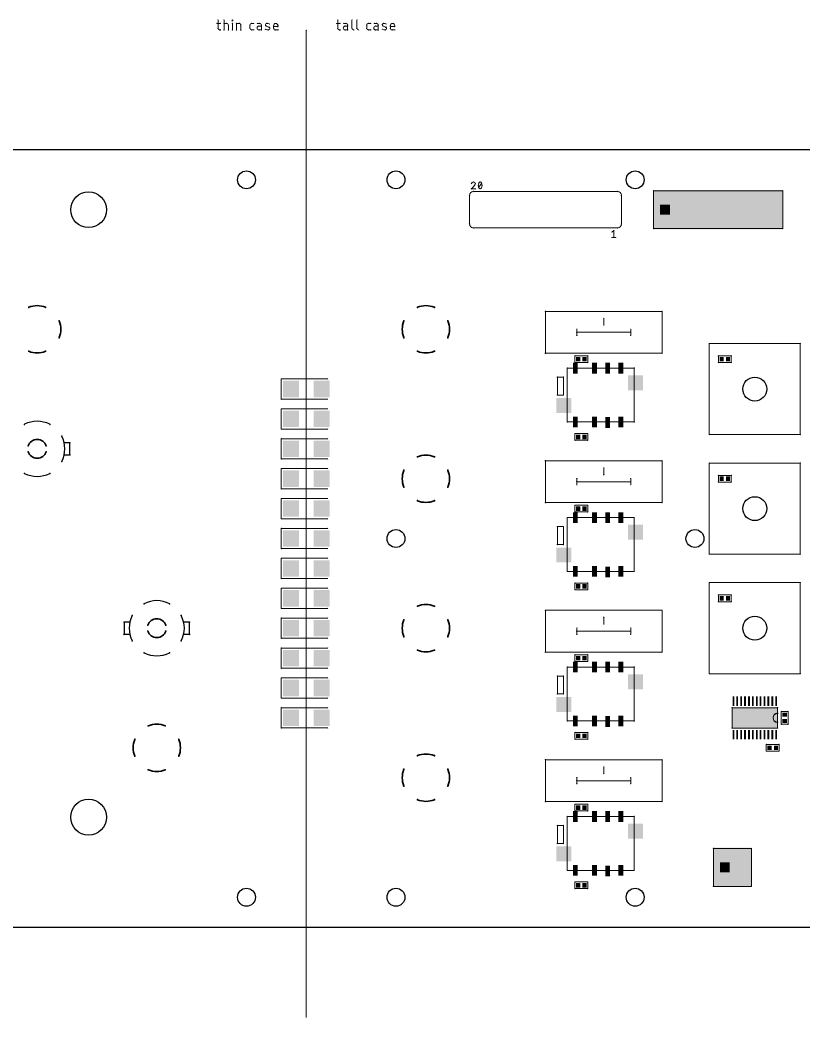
# Model space of a CAD drawing. Header units: millimetres. Extents: x 328 to 783, y 348 to 515.
# Drawn here: x 554.9 to 685.9, y 348 to 514.8 of the extents above; entities that cross this region are included whole.
import ezdxf

# ---------------------------------------------------------------- set-up
doc = ezdxf.new("R2010")
doc.units = ezdxf.units.MM
doc.layers.add('20', color=31, linetype='Continuous')
doc.layers.add('21', color=9, linetype='Continuous')

msp = doc.modelspace()

# ---------------------------------------------------------------- hatches: boundary and pattern name
at = {"linetype": 'Continuous'}
for points in [[(660.89, 486.35), (660.89, 479.75), (682.49, 479.75), (682.49, 486.35)], [(661.98, 483.88), (661.98, 482.23), (663.62, 482.23), (663.62, 483.88)], [(661.98, 483.88), (661.98, 482.23), (663.62, 482.23), (663.62, 483.88)], [(647.4, 455.65), (648.2, 455.65), (648.2, 457.45), (647.4, 457.45)], [(648.61, 457.67), (648.61, 458.43), (647.92, 458.43), (647.92, 457.67)], [(648.55, 457.8), (648.55, 458.3), (648.29, 458.3), (648.29, 457.8)], [(649.68, 457.67), (649.68, 458.43), (648.99, 458.43), (648.99, 457.67)], [(649.31, 457.8), (649.31, 458.3), (649.05, 458.3), (649.05, 457.8)], [(650.6, 455.65), (651.4, 455.65), (651.4, 457.45), (650.6, 457.45)], [(652.8, 455.65), (653.6, 455.65), (653.6, 457.45), (652.8, 457.45)], [(655, 455.65), (655.8, 455.65), (655.8, 457.45), (655, 457.45)], [(671.92, 458.43), (671.92, 457.67), (672.61, 457.67), (672.61, 458.43)], [(672.29, 458.3), (672.29, 457.8), (672.55, 457.8), (672.55, 458.3)], [(672.99, 458.43), (672.99, 457.67), (673.68, 457.67), (673.68, 458.43)], [(673.05, 458.3), (673.05, 457.8), (673.31, 457.8), (673.31, 458.3)], [(656.6, 455.35), (656.6, 452.85), (659.1, 452.85), (659.1, 455.35)], [(598.88, 454.43), (598.88, 451.68), (601.58, 451.68), (601.58, 454.43)], [(604.02, 454.43), (604.02, 451.68), (606.73, 451.68), (606.73, 454.43)], [(644.6, 451.55), (644.6, 449.05), (647.1, 449.05), (647.1, 451.55)], [(598.88, 449.43), (598.88, 446.68), (601.58, 446.68), (601.58, 449.43)], [(604.02, 449.43), (604.02, 446.68), (606.73, 446.68), (606.73, 449.43)], [(647.4, 446.65), (648.2, 446.65), (648.2, 448.45), (647.4, 448.45)], [(650.6, 446.65), (651.4, 446.65), (651.4, 448.45), (650.6, 448.45)], [(652.8, 446.55), (653.6, 446.55), (653.6, 448.35), (652.8, 448.35)], [(655, 446.65), (655.8, 446.65), (655.8, 448.45), (655, 448.45)], [(647.92, 445.43), (647.92, 444.67), (648.61, 444.67), (648.61, 445.43)], [(648.29, 445.3), (648.29, 444.8), (648.55, 444.8), (648.55, 445.3)], [(648.99, 445.43), (648.99, 444.67), (649.68, 444.67), (649.68, 445.43)], [(649.05, 445.3), (649.05, 444.8), (649.31, 444.8), (649.31, 445.3)], [(598.88, 444.43), (598.88, 441.68), (601.58, 441.68), (601.58, 444.43)], [(604.02, 444.43), (604.02, 441.68), (606.73, 441.68), (606.73, 444.43)], [(598.88, 439.43), (598.88, 436.68), (601.58, 436.68), (601.58, 439.43)], [(604.02, 439.43), (604.02, 436.68), (606.73, 436.68), (606.73, 439.43)], [(671.92, 438.43), (671.92, 437.67), (672.61, 437.67), (672.61, 438.43)], [(672.29, 438.3), (672.29, 437.8), (672.55, 437.8), (672.55, 438.3)], [(672.99, 438.43), (672.99, 437.67), (673.68, 437.67), (673.68, 438.43)], [(673.05, 438.3), (673.05, 437.8), (673.31, 437.8), (673.31, 438.3)], [(598.88, 434.43), (598.88, 431.68), (601.58, 431.68), (601.58, 434.43)], [(604.02, 434.43), (604.02, 431.68), (606.73, 431.68), (606.73, 434.43)], [(647.4, 430.65), (648.2, 430.65), (648.2, 432.45), (647.4, 432.45)], [(648.61, 432.67), (648.61, 433.43), (647.92, 433.43), (647.92, 432.67)], [(648.55, 432.8), (648.55, 433.3), (648.29, 433.3), (648.29, 432.8)], [(649.68, 432.67), (649.68, 433.43), (648.99, 433.43), (648.99, 432.67)], [(649.31, 432.8), (649.31, 433.3), (649.05, 433.3), (649.05, 432.8)], [(650.6, 430.65), (651.4, 430.65), (651.4, 432.45), (650.6, 432.45)], [(652.8, 430.65), (653.6, 430.65), (653.6, 432.45), (652.8, 432.45)], [(655, 430.65), (655.8, 430.65), (655.8, 432.45), (655, 432.45)], [(656.6, 430.35), (656.6, 427.85), (659.1, 427.85), (659.1, 430.35)], [(598.88, 429.43), (598.88, 426.68), (601.58, 426.68), (601.58, 429.43)], [(604.02, 429.43), (604.02, 426.68), (606.73, 426.68), (606.73, 429.43)], [(644.6, 426.55), (644.6, 424.05), (647.1, 424.05), (647.1, 426.55)], [(598.88, 424.43), (598.88, 421.68), (601.58, 421.68), (601.58, 424.43)], [(604.02, 424.43), (604.02, 421.68), (606.73, 421.68), (606.73, 424.43)], [(647.4, 421.65), (648.2, 421.65), (648.2, 423.45), (647.4, 423.45)], [(650.6, 421.65), (651.4, 421.65), (651.4, 423.45), (650.6, 423.45)], [(652.8, 421.55), (653.6, 421.55), (653.6, 423.35), (652.8, 423.35)], [(655, 421.65), (655.8, 421.65), (655.8, 423.45), (655, 423.45)], [(647.92, 420.43), (647.92, 419.67), (648.61, 419.67), (648.61, 420.43)], [(648.29, 420.3), (648.29, 419.8), (648.55, 419.8), (648.55, 420.3)], [(648.99, 420.43), (648.99, 419.67), (649.68, 419.67), (649.68, 420.43)], [(649.05, 420.3), (649.05, 419.8), (649.31, 419.8), (649.31, 420.3)], [(598.88, 419.43), (598.88, 416.68), (601.58, 416.68), (601.58, 419.43)], [(604.02, 419.43), (604.02, 416.68), (606.73, 416.68), (606.73, 419.43)], [(671.92, 418.43), (671.92, 417.67), (672.61, 417.67), (672.61, 418.43)], [(672.29, 418.3), (672.29, 417.8), (672.55, 417.8), (672.55, 418.3)], [(672.99, 418.43), (672.99, 417.67), (673.68, 417.67), (673.68, 418.43)], [(673.05, 418.3), (673.05, 417.8), (673.31, 417.8), (673.31, 418.3)], [(598.88, 414.43), (598.88, 411.68), (601.58, 411.68), (601.58, 414.43)], [(604.02, 414.43), (604.02, 411.68), (606.73, 411.68), (606.73, 414.43)], [(598.88, 409.43), (598.88, 406.68), (601.58, 406.68), (601.58, 409.43)], [(604.02, 409.43), (604.02, 406.68), (606.73, 406.68), (606.73, 409.43)], [(647.4, 405.65), (648.2, 405.65), (648.2, 407.45), (647.4, 407.45)], [(648.61, 407.67), (648.61, 408.43), (647.92, 408.43), (647.92, 407.67)], [(648.55, 407.8), (648.55, 408.3), (648.29, 408.3), (648.29, 407.8)], [(649.68, 407.67), (649.68, 408.43), (648.99, 408.43), (648.99, 407.67)], [(649.31, 407.8), (649.31, 408.3), (649.05, 408.3), (649.05, 407.8)], [(650.6, 405.65), (651.4, 405.65), (651.4, 407.45), (650.6, 407.45)], [(652.8, 405.65), (653.6, 405.65), (653.6, 407.45), (652.8, 407.45)], [(655, 405.65), (655.8, 405.65), (655.8, 407.45), (655, 407.45)], [(656.6, 405.35), (656.6, 402.85), (659.1, 402.85), (659.1, 405.35)], [(598.88, 404.43), (598.88, 401.68), (601.58, 401.68), (601.58, 404.43)], [(604.02, 404.43), (604.02, 401.68), (606.73, 401.68), (606.73, 404.43)], [(644.6, 401.55), (644.6, 399.05), (647.1, 399.05), (647.1, 401.55)], [(674.38, 400.05), (674.38, 401.65), (674.08, 401.65), (674.08, 400.05)], [(675.02, 400.05), (675.02, 401.65), (674.73, 401.65), (674.73, 400.05)], [(675.67, 400.05), (675.67, 401.65), (675.38, 401.65), (675.38, 400.05)], [(676.33, 400.05), (676.33, 401.65), (676.02, 401.65), (676.02, 400.05)], [(676.98, 400.05), (676.98, 401.65), (676.67, 401.65), (676.67, 400.05)], [(677.62, 400.05), (677.62, 401.65), (677.33, 401.65), (677.33, 400.05)], [(678.27, 400.05), (678.27, 401.65), (677.98, 401.65), (677.98, 400.05)], [(678.92, 400.05), (678.92, 401.65), (678.62, 401.65), (678.62, 400.05)], [(679.58, 400.05), (679.58, 401.65), (679.27, 401.65), (679.27, 400.05)], [(680.23, 400.05), (680.23, 401.65), (679.92, 401.65), (679.92, 400.05)], [(680.88, 400.05), (680.88, 401.65), (680.58, 401.65), (680.58, 400.05)], [(681.52, 400.05), (681.52, 401.65), (681.23, 401.65), (681.23, 400.05)], [(598.88, 399.43), (598.88, 396.68), (601.58, 396.68), (601.58, 399.43)], [(604.02, 399.43), (604.02, 396.68), (606.73, 396.68), (606.73, 399.43)], [(681.6, 399.75), (674, 399.75), (674, 396.35), (681.6, 396.35)], [(682.42, 398.24), (683.18, 398.24), (683.18, 398.93), (682.42, 398.93)], [(647.4, 396.65), (648.2, 396.65), (648.2, 398.45), (647.4, 398.45)], [(650.6, 396.65), (651.4, 396.65), (651.4, 398.45), (650.6, 398.45)], [(652.8, 396.55), (653.6, 396.55), (653.6, 398.35), (652.8, 398.35)], [(655, 396.65), (655.8, 396.65), (655.8, 398.45), (655, 398.45)], [(682.42, 397.17), (683.18, 397.17), (683.18, 397.86), (682.42, 397.86)], [(682.55, 398.3), (683.05, 398.3), (683.05, 398.56), (682.55, 398.56)], [(682.55, 397.54), (683.05, 397.54), (683.05, 397.8), (682.55, 397.8)], [(647.92, 395.43), (647.92, 394.67), (648.61, 394.67), (648.61, 395.43)], [(648.29, 395.3), (648.29, 394.8), (648.55, 394.8), (648.55, 395.3)], [(648.99, 395.43), (648.99, 394.67), (649.68, 394.67), (649.68, 395.43)], [(649.05, 395.3), (649.05, 394.8), (649.31, 394.8), (649.31, 395.3)], [(674.08, 396.05), (674.08, 394.45), (674.38, 394.45), (674.38, 396.05)], [(674.73, 396.05), (674.73, 394.45), (675.02, 394.45), (675.02, 396.05)], [(675.38, 396.05), (675.38, 394.45), (675.67, 394.45), (675.67, 396.05)], [(676.02, 396.05), (676.02, 394.45), (676.33, 394.45), (676.33, 396.05)], [(676.67, 396.05), (676.67, 394.45), (676.98, 394.45), (676.98, 396.05)], [(677.33, 396.05), (677.33, 394.45), (677.62, 394.45), (677.62, 396.05)], [(677.98, 396.05), (677.98, 394.45), (678.27, 394.45), (678.27, 396.05)], [(678.62, 396.05), (678.62, 394.45), (678.92, 394.45), (678.92, 396.05)], [(679.27, 396.05), (679.27, 394.45), (679.58, 394.45), (679.58, 396.05)], [(679.92, 396.05), (679.92, 394.45), (680.23, 394.45), (680.23, 396.05)], [(680.58, 396.05), (680.58, 394.45), (680.88, 394.45), (680.88, 396.05)], [(681.23, 396.05), (681.23, 394.45), (681.52, 394.45), (681.52, 396.05)], [(679.92, 393.43), (679.92, 392.67), (680.61, 392.67), (680.61, 393.43)], [(680.29, 393.3), (680.29, 392.8), (680.55, 392.8), (680.55, 393.3)], [(680.99, 393.43), (680.99, 392.67), (681.68, 392.67), (681.68, 393.43)], [(681.05, 393.3), (681.05, 392.8), (681.31, 392.8), (681.31, 393.3)], [(647.4, 380.65), (648.2, 380.65), (648.2, 382.45), (647.4, 382.45)], [(648.61, 382.67), (648.61, 383.43), (647.92, 383.43), (647.92, 382.67)], [(648.55, 382.8), (648.55, 383.3), (648.29, 383.3), (648.29, 382.8)], [(649.68, 382.67), (649.68, 383.43), (648.99, 383.43), (648.99, 382.67)], [(649.31, 382.8), (649.31, 383.3), (649.05, 383.3), (649.05, 382.8)], [(650.6, 380.65), (651.4, 380.65), (651.4, 382.45), (650.6, 382.45)], [(652.8, 380.65), (653.6, 380.65), (653.6, 382.45), (652.8, 382.45)], [(655, 380.65), (655.8, 380.65), (655.8, 382.45), (655, 382.45)], [(656.6, 380.35), (656.6, 377.85), (659.1, 377.85), (659.1, 380.35)], [(644.6, 376.55), (644.6, 374.05), (647.1, 374.05), (647.1, 376.55)], [(670.89, 376.35), (670.89, 369.75), (677.25, 369.75), (677.25, 376.35)], [(671.98, 373.88), (671.98, 372.23), (673.62, 372.23), (673.62, 373.88)], [(671.98, 373.88), (671.98, 372.23), (673.62, 372.23), (673.62, 373.88)], [(647.4, 371.65), (648.2, 371.65), (648.2, 373.45), (647.4, 373.45)], [(650.6, 371.65), (651.4, 371.65), (651.4, 373.45), (650.6, 373.45)], [(652.8, 371.55), (653.6, 371.55), (653.6, 373.35), (652.8, 373.35)], [(655, 371.65), (655.8, 371.65), (655.8, 373.45), (655, 373.45)], [(647.92, 370.43), (647.92, 369.67), (648.61, 369.67), (648.61, 370.43)], [(648.29, 370.3), (648.29, 369.8), (648.55, 369.8), (648.55, 370.3)], [(648.99, 370.43), (648.99, 369.67), (649.68, 369.67), (649.68, 370.43)], [(649.05, 370.3), (649.05, 369.8), (649.31, 369.8), (649.31, 370.3)]]:
    msp.add_hatch(color=179, dxfattribs=at).paths.add_polyline_path(points, flags=0)

# ---------------------------------------------------------------- linework, layer by layer
at = {"layer": '20'}
for p, q in [((782.8, 493.05), (327.8, 493.05)), ((327.8, 363.05), (782.8, 363.05))]:
    msp.add_line(p, q, dxfattribs=at)
for centre, radius in [((592.8, 488.05), 1.5), ((617.8, 488.05), 1.5), ((657.8, 488.05), 1.5), ((566.4, 483.05), 3), ((677.8, 453.05), 2), ((677.8, 433.05), 2), ((617.8, 428.05), 1.5), ((667.8, 428.05), 1.5), ((677.8, 413.05), 2), ((566.4, 381.45), 3), ((592.8, 368.05), 1.5), ((617.8, 368.05), 1.5), ((657.8, 368.05), 1.5)]:
    msp.add_circle(centre, radius, dxfattribs=at)
at = {"layer": '21', "lineweight": 18}
for p, q in [((587.88, 514.21), (588.42, 514.21)), ((588.06, 514.75), (588.06, 513.4)), ((589.05, 513.13), (589.05, 514.75)), ((589.05, 514.21), (589.5, 514.21)), ((589.77, 513.94), (589.77, 513.13)), ((590.41, 514.66), (590.41, 514.75)), ((590.41, 514.75), (590.5, 514.75)), ((590.5, 514.66), (590.41, 514.66)), ((590.45, 513.13), (590.45, 514.21)), ((590.5, 514.75), (590.5, 514.66)), ((591.13, 513.13), (591.13, 514.21)), ((591.13, 514.21), (591.58, 514.21)), ((591.85, 513.94), (591.85, 513.13)), ((593.37, 513.4), (593.37, 513.94)), ((593.65, 514.21), (594.01, 514.21)), ((595.02, 514.21), (594.65, 514.21)), ((595.29, 513.76), (594.88, 513.76)), ((595.29, 513.13), (595.29, 513.94)), ((596.56, 513.58), (596.11, 513.76)), ((597.33, 513.4), (597.33, 513.85)), ((598.05, 513.85), (598.05, 513.67)), ((607.88, 514.21), (608.42, 514.21)), ((608.06, 514.75), (608.06, 513.4)), ((609.44, 514.21), (609.08, 514.21)), ((609.71, 513.76), (609.3, 513.76)), ((609.71, 513.13), (609.71, 513.94)), ((610.43, 514.75), (610.43, 513.4)), ((611.26, 514.75), (611.26, 513.4)), ((612.91, 513.4), (612.91, 513.94)), ((613.18, 514.21), (613.54, 514.21)), ((614.55, 514.21), (614.19, 514.21)), ((614.82, 513.76), (614.41, 513.76)), ((614.82, 513.13), (614.82, 513.94)), ((616.1, 513.58), (615.64, 513.76)), ((616.86, 513.4), (616.86, 513.85)), ((617.59, 513.85), (617.59, 513.67)), ((588.33, 513.13), (588.42, 513.13)), ((594.01, 513.13), (593.65, 513.13)), ((594.88, 513.13), (595.29, 513.13)), ((598.05, 513.67), (597.33, 513.67)), ((598.05, 513.13), (597.6, 513.13)), ((602.8, 513.05), (602.8, 348.05)), ((608.33, 513.13), (608.42, 513.13)), ((609.3, 513.13), (609.71, 513.13)), ((613.54, 513.13), (613.18, 513.13)), ((614.41, 513.13), (614.82, 513.13)), ((617.59, 513.67), (616.86, 513.67)), ((617.59, 513.13), (617.13, 513.13)), ((630.96, 487.18), (630.42, 486.54)), ((631.62, 486.8), (632.13, 487.43)), ((630.1, 485.46), (630.1, 480.64)), ((630.42, 486.54), (631.05, 486.54)), ((654.86, 486.1), (630.74, 486.1)), ((655.5, 485.46), (655.5, 480.64)), ((660.89, 486.23), (660.89, 479.88)), ((682.49, 486.23), (660.89, 486.23)), ((682.49, 479.88), (682.49, 486.23)), ((654.86, 480), (630.74, 480)), ((653.91, 479.3), (654.23, 479.56)), ((654.23, 479.56), (654.23, 478.41)), ((660.89, 479.88), (682.49, 479.88)), ((653.91, 478.41), (654.55, 478.41)), ((662.3, 466.05), (642.8, 466.05)), ((642.8, 459.05), (642.8, 466.05)), ((662.3, 459.05), (662.3, 466.05)), ((652.55, 464.85), (652.55, 463.75)), ((648, 462.55), (657, 462.55)), ((648.05, 462.05), (648.05, 463.05)), ((657.05, 462.05), (657.05, 463.05)), ((670.18, 460.67), (685.42, 460.67)), ((670.18, 445.43), (670.18, 460.67)), ((685.42, 460.67), (685.42, 445.43)), ((642.8, 459.05), (662.3, 459.05)), ((647.73, 457.49), (647.73, 458.61)), ((647.73, 458.61), (649.87, 458.61)), ((649.87, 457.49), (647.73, 457.49)), ((649.87, 458.61), (649.87, 457.49)), ((671.73, 458.61), (673.87, 458.61)), ((671.73, 457.49), (671.73, 458.61)), ((673.87, 457.49), (671.73, 457.49)), ((673.87, 458.61), (673.87, 457.49)), ((646.45, 456.55), (646.45, 447.55)), ((646.5, 456.55), (657.6, 456.55)), ((657.65, 456.55), (657.65, 447.55)), ((606.35, 454.74), (598.62, 454.74)), ((598.62, 454.74), (598.62, 451.36)), ((644.8, 452.05), (644.8, 455.05)), ((644.8, 455.05), (645.8, 455.05)), ((645.8, 455.05), (645.8, 452.05)), ((645.8, 452.05), (644.8, 452.05)), ((598.62, 451.36), (606.35, 451.36)), ((606.35, 449.74), (598.62, 449.74)), ((598.62, 449.74), (598.62, 446.36)), ((657.6, 447.55), (646.5, 447.55)), ((598.62, 446.36), (606.35, 446.36)), ((647.73, 445.61), (649.87, 445.61)), ((647.73, 444.49), (647.73, 445.61)), ((649.87, 445.61), (649.87, 444.49)), ((685.42, 445.43), (670.18, 445.43)), ((606.35, 444.74), (598.62, 444.74)), ((598.62, 444.74), (598.62, 441.36)), ((649.87, 444.49), (647.73, 444.49)), ((598.62, 441.36), (606.35, 441.36)), ((662.3, 441.05), (642.8, 441.05)), ((642.8, 434.05), (642.8, 441.05)), ((662.3, 434.05), (662.3, 441.05)), ((670.18, 440.67), (685.42, 440.67)), ((670.18, 425.43), (670.18, 440.67)), ((685.42, 440.67), (685.42, 425.43)), ((606.35, 439.74), (598.62, 439.74)), ((598.62, 439.74), (598.62, 436.36)), ((652.55, 439.85), (652.55, 438.75)), ((648, 437.55), (657, 437.55)), ((648.05, 437.05), (648.05, 438.05)), ((657.05, 437.05), (657.05, 438.05)), ((671.73, 438.61), (673.87, 438.61)), ((671.73, 437.49), (671.73, 438.61)), ((673.87, 437.49), (671.73, 437.49)), ((673.87, 438.61), (673.87, 437.49)), ((598.62, 436.36), (606.35, 436.36)), ((606.35, 434.74), (598.62, 434.74)), ((598.62, 434.74), (598.62, 431.36)), ((642.8, 434.05), (662.3, 434.05)), ((647.73, 432.49), (647.73, 433.61)), ((647.73, 433.61), (649.87, 433.61)), ((649.87, 432.49), (647.73, 432.49)), ((649.87, 433.61), (649.87, 432.49)), ((598.62, 431.36), (606.35, 431.36)), ((646.45, 431.55), (646.45, 422.55)), ((646.5, 431.55), (657.6, 431.55)), ((657.65, 431.55), (657.65, 422.55)), ((606.35, 429.74), (598.62, 429.74)), ((598.62, 429.74), (598.62, 426.36)), ((644.8, 427.05), (644.8, 430.05)), ((644.8, 430.05), (645.8, 430.05)), ((645.8, 430.05), (645.8, 427.05)), ((645.8, 427.05), (644.8, 427.05)), ((598.62, 426.36), (606.35, 426.36)), ((685.42, 425.43), (670.18, 425.43)), ((606.35, 424.74), (598.62, 424.74)), ((598.62, 424.74), (598.62, 421.36)), ((657.6, 422.55), (646.5, 422.55)), ((598.62, 421.36), (606.35, 421.36)), ((647.73, 420.61), (649.87, 420.61)), ((647.73, 419.49), (647.73, 420.61)), ((649.87, 420.61), (649.87, 419.49)), ((670.18, 420.67), (685.42, 420.67)), ((670.18, 405.43), (670.18, 420.67)), ((685.42, 420.67), (685.42, 405.43)), ((606.35, 419.74), (598.62, 419.74)), ((598.62, 419.74), (598.62, 416.36)), ((649.87, 419.49), (647.73, 419.49)), ((671.73, 418.61), (673.87, 418.61)), ((671.73, 417.49), (671.73, 418.61)), ((673.87, 417.49), (671.73, 417.49)), ((673.87, 418.61), (673.87, 417.49)), ((598.62, 416.36), (606.35, 416.36)), ((662.3, 416.05), (642.8, 416.05)), ((642.8, 409.05), (642.8, 416.05)), ((662.3, 409.05), (662.3, 416.05)), ((606.35, 414.74), (598.62, 414.74)), ((598.62, 414.74), (598.62, 411.36)), ((652.55, 414.85), (652.55, 413.75)), ((648, 412.55), (657, 412.55)), ((648.05, 412.05), (648.05, 413.05)), ((657.05, 412.05), (657.05, 413.05)), ((598.62, 411.36), (606.35, 411.36)), ((606.35, 409.74), (598.62, 409.74)), ((598.62, 409.74), (598.62, 406.36)), ((642.8, 409.05), (662.3, 409.05)), ((647.73, 407.49), (647.73, 408.61)), ((647.73, 408.61), (649.87, 408.61)), ((649.87, 408.61), (649.87, 407.49)), ((649.87, 407.49), (647.73, 407.49)), ((598.62, 406.36), (606.35, 406.36)), ((646.45, 406.55), (646.45, 397.55)), ((646.5, 406.55), (657.6, 406.55)), ((657.65, 406.55), (657.65, 397.55)), ((685.42, 405.43), (670.18, 405.43)), ((606.35, 404.74), (598.62, 404.74)), ((598.62, 404.74), (598.62, 401.36)), ((644.8, 402.05), (644.8, 405.05)), ((644.8, 405.05), (645.8, 405.05)), ((645.8, 405.05), (645.8, 402.05)), ((645.8, 402.05), (644.8, 402.05)), ((598.62, 401.36), (606.35, 401.36)), ((606.35, 399.74), (598.62, 399.74)), ((598.62, 399.74), (598.62, 396.36)), ((674, 396.35), (674, 399.75)), ((674, 399.75), (681.6, 399.75)), ((681.6, 399.75), (681.6, 398.85)), ((681.6, 398.85), (681.6, 397.35)), ((681.6, 398.8), (681.6, 397.3)), ((682.24, 396.98), (682.24, 399.12)), ((682.24, 399.12), (683.36, 399.12)), ((683.36, 399.12), (683.36, 396.98)), ((657.6, 397.55), (646.5, 397.55)), ((681.6, 397.35), (681.6, 396.35)), ((683.36, 396.98), (682.24, 396.98)), ((598.62, 396.36), (606.35, 396.36)), ((647.73, 395.61), (649.87, 395.61)), ((647.73, 394.49), (647.73, 395.61)), ((649.87, 395.61), (649.87, 394.49)), ((681.6, 396.35), (674, 396.35)), ((649.87, 394.49), (647.73, 394.49)), ((679.73, 393.61), (681.87, 393.61)), ((679.73, 392.49), (679.73, 393.61)), ((681.87, 393.61), (681.87, 392.49)), ((681.87, 392.49), (679.73, 392.49)), ((662.3, 391.05), (642.8, 391.05)), ((642.8, 384.05), (642.8, 391.05)), ((662.3, 384.05), (662.3, 391.05)), ((652.55, 389.85), (652.55, 388.75)), ((648, 387.55), (657, 387.55)), ((648.05, 387.05), (648.05, 388.05)), ((657.05, 387.05), (657.05, 388.05)), ((642.8, 384.05), (662.3, 384.05)), ((647.73, 382.49), (647.73, 383.61)), ((647.73, 383.61), (649.87, 383.61)), ((649.87, 383.61), (649.87, 382.49)), ((649.87, 382.49), (647.73, 382.49)), ((646.45, 381.55), (646.45, 372.55)), ((646.5, 381.55), (657.6, 381.55)), ((657.65, 381.55), (657.65, 372.55)), ((644.8, 377.05), (644.8, 380.05)), ((644.8, 380.05), (645.8, 380.05)), ((645.8, 380.05), (645.8, 377.05)), ((645.8, 377.05), (644.8, 377.05)), ((670.89, 376.22), (670.89, 369.87)), ((677.25, 376.22), (670.89, 376.22)), ((677.25, 369.87), (677.25, 376.22)), ((657.6, 372.55), (646.5, 372.55)), ((647.73, 370.61), (649.87, 370.61)), ((647.73, 369.49), (647.73, 370.61)), ((649.87, 370.61), (649.87, 369.49)), ((649.87, 369.49), (647.73, 369.49)), ((670.89, 369.87), (677.25, 369.87))]:
    msp.add_line(p, q, dxfattribs=at)
at = {"layer": '21', "lineweight": 25}
for p, q in [((563.26, 444.07), (562.37, 444.07)), ((563.26, 442.03), (563.26, 444.07)), ((562.37, 442.03), (563.26, 442.03)), ((573.23, 414.07), (572.34, 414.07)), ((572.34, 414.07), (572.34, 412.03)), ((583.26, 414.07), (582.37, 414.07)), ((583.26, 412.03), (583.26, 414.07)), ((572.34, 412.03), (573.23, 412.03)), ((582.37, 412.03), (583.26, 412.03))]:
    msp.add_line(p, q, dxfattribs=at)
at = {"layer": '21', "lineweight": 18}
for centre, radius, start, end in [((587.88, 514.21), 0.0381, 90, 270), ((588.06, 514.75), 0.0381, 0, 180), ((588.42, 514.21), 0.0381, 270, 90), ((589.05, 514.75), 0.0381, 0, 180), ((589.05, 514.21), 0.0381, 90, 270), ((589.5, 514.21), 0.0381, 90, 270), ((589.5, 514.21), 0.0381, 270, 90), ((589.5, 513.94), 0.271, 0.0013, 89.9987), ((589.77, 513.94), 0.0381, 0, 180), ((589.77, 513.94), 0.0381, 180, 0), ((590.41, 514.75), 0.0381, 0, 180), ((590.41, 514.75), 0.0381, 90, 270), ((590.41, 514.66), 0.0381, 90, 270), ((590.41, 514.66), 0.0381, 180, 0), ((590.45, 514.21), 0.0381, 0, 180), ((590.5, 514.75), 0.0381, 0, 180), ((590.5, 514.66), 0.0381, 180, 0), ((590.5, 514.75), 0.0381, 270, 90), ((590.5, 514.66), 0.0381, 270, 90), ((591.13, 514.21), 0.0381, 0, 180), ((591.13, 514.21), 0.0381, 90, 270), ((591.58, 514.21), 0.0381, 90, 270), ((591.58, 514.21), 0.0381, 270, 90), ((591.58, 513.94), 0.271, 0.0119, 90.0092), ((591.85, 513.94), 0.0381, 0, 180), ((591.85, 513.94), 0.0381, 180, 0), ((593.37, 513.94), 0.0381, 0, 180), ((593.37, 513.94), 0.0381, 180, 0), ((593.65, 513.94), 0.271, 90.0013, 179.9987), ((593.65, 514.21), 0.0381, 90, 270), ((593.65, 514.21), 0.0381, 270, 90), ((594.01, 514.21), 0.0381, 270, 90), ((594.88, 513.44), 0.316, 90, 270), ((594.65, 514.21), 0.0381, 90, 270), ((594.88, 513.76), 0.0381, 90, 270), ((594.88, 513.76), 0.0381, 270, 90), ((595.02, 514.21), 0.0381, 90, 270), ((595.02, 514.21), 0.0381, 270, 90), ((595.02, 513.94), 0.271, 0.0013, 89.9987), ((595.29, 513.94), 0.0381, 0, 180), ((595.29, 513.94), 0.0381, 180, 0), ((595.29, 513.76), 0.0381, 270, 90), ((596.2, 513.98), 0.234, 89.1827, 248.1974), ((596.11, 513.76), 0.0381, 68.1846, 248.1846), ((596.11, 513.76), 0.0381, 248.2125, 68.2125), ((596.2, 514.21), 0.0381, 89.173, 269.173), ((596.2, 514.21), 0.0381, 269.173, 89.173), ((596.19, 513.18), 1.03, 65.7679, 89.1774), ((596.61, 514.12), 0.0381, 245.7551, 65.7551), ((597.33, 513.85), 0.0381, 0, 180), ((597.33, 513.85), 0.0381, 180, 0), ((597.33, 513.67), 0.0381, 90, 270), ((597.69, 513.85), 0.361, 0, 180), ((598.05, 513.85), 0.0381, 0, 180), ((598.05, 513.85), 0.0381, 180, 0), ((598.05, 513.67), 0.0381, 270, 90), ((607.88, 514.21), 0.0381, 90, 270), ((608.06, 514.75), 0.0381, 0, 180), ((608.42, 514.21), 0.0381, 270, 90), ((609.3, 513.44), 0.316, 90, 270), ((609.08, 514.21), 0.0381, 90, 270), ((609.3, 513.76), 0.0381, 90, 270), ((609.3, 513.76), 0.0381, 270, 90), ((609.44, 514.21), 0.0381, 90, 270), ((609.44, 514.21), 0.0381, 270, 90), ((609.44, 513.94), 0.271, 0.0119, 90.0092), ((609.71, 513.94), 0.0381, 0, 180), ((609.71, 513.94), 0.0381, 180, 0), ((609.71, 513.76), 0.0381, 270, 90), ((610.43, 514.75), 0.0381, 0, 180), ((611.26, 514.75), 0.0381, 0, 180), ((612.91, 513.94), 0.0381, 0, 180), ((612.91, 513.94), 0.0381, 180, 0), ((613.18, 513.94), 0.271, 90.0013, 179.9987), ((613.18, 514.21), 0.0381, 90, 270), ((613.18, 514.21), 0.0381, 270, 90), ((613.54, 514.21), 0.0381, 270, 90), ((614.41, 513.44), 0.316, 90, 270), ((614.19, 514.21), 0.0381, 90, 270), ((614.41, 513.76), 0.0381, 90, 270), ((614.41, 513.76), 0.0381, 270, 90), ((614.55, 514.21), 0.0381, 90, 270), ((614.55, 514.21), 0.0381, 270, 90), ((614.55, 513.94), 0.271, 0.0119, 90.0092), ((614.82, 513.94), 0.0381, 0, 180), ((614.82, 513.94), 0.0381, 180, 0), ((614.82, 513.76), 0.0381, 270, 90), ((615.73, 513.98), 0.234, 89.1827, 248.1974), ((615.64, 513.76), 0.0381, 68.1846, 248.1846), ((615.64, 513.76), 0.0381, 248.2125, 68.2125), ((615.73, 514.21), 0.0381, 89.173, 269.173), ((615.73, 514.21), 0.0381, 269.173, 89.173), ((615.72, 513.18), 1.03, 65.7679, 89.1774), ((616.14, 514.12), 0.0381, 245.7551, 65.7551), ((616.86, 513.85), 0.0381, 0, 180), ((616.86, 513.85), 0.0381, 180, 0), ((616.86, 513.67), 0.0381, 90, 270), ((617.22, 513.85), 0.361, 0, 180), ((617.59, 513.85), 0.0381, 0, 180), ((617.59, 513.85), 0.0381, 180, 0), ((617.59, 513.67), 0.0381, 270, 90), ((588.06, 513.4), 0.0381, 0, 180), ((588.06, 513.4), 0.0381, 180, 0), ((588.33, 513.4), 0.271, 180.0119, 270.0092), ((588.33, 513.13), 0.0381, 90, 270), ((588.33, 513.13), 0.0381, 270, 90), ((588.42, 513.13), 0.0381, 270, 90), ((589.05, 513.13), 0.0381, 180, 0), ((589.77, 513.13), 0.0381, 180, 0), ((590.45, 513.13), 0.0381, 180, 0), ((591.13, 513.13), 0.0381, 180, 0), ((591.85, 513.13), 0.0381, 180, 0), ((593.37, 513.4), 0.0381, 0, 180), ((593.37, 513.4), 0.0381, 180, 0), ((593.65, 513.4), 0.271, 180.0013, 269.9987), ((593.65, 513.13), 0.0381, 90, 270), ((593.65, 513.13), 0.0381, 270, 90), ((594.01, 513.13), 0.0381, 270, 90), ((594.88, 513.13), 0.0381, 90, 270), ((594.88, 513.13), 0.0381, 270, 90), ((595.29, 513.13), 0.0381, 180, 0), ((595.29, 513.13), 0.0381, 270, 90), ((595.98, 513.22), 0.0381, 70.2096, 250.2096), ((596.5, 514.66), 1.53, 250.2088, 269.1875), ((596.47, 513.13), 0.0381, 89.173, 269.173), ((596.48, 513.36), 0.234, 269.1851, 68.1999), ((596.47, 513.13), 0.0381, 269.173, 89.173), ((596.56, 513.58), 0.0381, 68.1846, 248.1846), ((596.56, 513.58), 0.0381, 248.1846, 68.1846), ((597.33, 513.4), 0.0381, 0, 180), ((597.33, 513.4), 0.0381, 180, 0), ((597.6, 513.4), 0.271, 180.0013, 269.9987), ((597.6, 513.13), 0.0381, 90, 270), ((597.6, 513.13), 0.0381, 270, 90), ((598.05, 513.67), 0.0381, 180, 0), ((598.05, 513.13), 0.0381, 270, 90), ((602.8, 513.05), 0.0381, 0, 180), ((608.06, 513.4), 0.0381, 0, 180), ((608.06, 513.4), 0.0381, 180, 0), ((608.33, 513.4), 0.271, 180.0119, 270.0092), ((608.33, 513.13), 0.0381, 90, 270), ((608.33, 513.13), 0.0381, 270, 90), ((608.42, 513.13), 0.0381, 270, 90), ((609.3, 513.13), 0.0381, 90, 270), ((609.3, 513.13), 0.0381, 270, 90), ((609.71, 513.13), 0.0381, 180, 0), ((609.71, 513.13), 0.0381, 270, 90), ((610.43, 513.4), 0.0381, 0, 180), ((610.43, 513.4), 0.0381, 180, 0), ((610.7, 513.4), 0.271, 180.0013, 269.9987), ((610.7, 513.13), 0.0381, 270, 90), ((611.26, 513.4), 0.0381, 0, 180), ((611.26, 513.4), 0.0381, 180, 0), ((611.53, 513.4), 0.271, 180.0013, 269.9987), ((611.53, 513.13), 0.0381, 270, 90), ((612.91, 513.4), 0.0381, 0, 180), ((612.91, 513.4), 0.0381, 180, 0), ((613.18, 513.4), 0.271, 180.0013, 269.9987), ((613.18, 513.13), 0.0381, 90, 270), ((613.18, 513.13), 0.0381, 270, 90), ((613.54, 513.13), 0.0381, 270, 90), ((614.41, 513.13), 0.0381, 90, 270), ((614.41, 513.13), 0.0381, 270, 90), ((614.82, 513.13), 0.0381, 180, 0), ((614.82, 513.13), 0.0381, 270, 90), ((615.51, 513.22), 0.0381, 70.2096, 250.2096), ((616.03, 514.66), 1.53, 250.2068, 269.1855), ((616.01, 513.13), 0.0381, 89.173, 269.173), ((616.01, 513.36), 0.234, 269.1851, 68.1999), ((616.01, 513.13), 0.0381, 269.173, 89.173), ((616.1, 513.58), 0.0381, 68.1846, 248.1846), ((616.1, 513.58), 0.0381, 248.1846, 68.1846), ((616.86, 513.4), 0.0381, 0, 180), ((616.86, 513.4), 0.0381, 180, 0), ((617.13, 513.4), 0.271, 180.0119, 270.0092), ((617.13, 513.13), 0.0381, 90, 270), ((617.13, 513.13), 0.0381, 270, 90), ((617.59, 513.67), 0.0381, 180, 0), ((617.59, 513.13), 0.0381, 270, 90), ((630.42, 487.43), 0.0318, 162.0216, 342.0216), ((630.77, 487.32), 0.367, 89.9944, 162.0525), ((630.77, 487.69), 0.0317, 90, 270), ((630.77, 487.69), 0.0318, 269.9098, 89.9098), ((630.77, 487.4), 0.286, 0.0013, 89.9987), ((630.96, 487.18), 0.0317, 319.5358, 139.5358), ((630.96, 487.18), 0.0317, 133.5312, 313.5312), ((630.75, 487.4), 0.307, 313.6137, 0.0202), ((631.05, 487.4), 0.0317, 0.0904, 180.0904), ((631.05, 487.4), 0.0318, 180, 0), ((631.56, 487.11), 0.0317, 0, 180), ((631.56, 487.11), 0.0317, 180, 0), ((632.5, 487.11), 0.942, 154.0043, 179.9963), ((632.5, 487.11), 0.942, 180.0068, 205.9987), ((631.66, 487.53), 0.0318, 161.1656, 341.1656), ((631.66, 487.53), 0.0318, 333.9591, 153.9591), ((631.88, 487.45), 0.235, 89.9939, 161.0765), ((631.88, 487.69), 0.0317, 90, 270), ((631.88, 487.69), 0.0317, 270, 90), ((631.88, 487.45), 0.235, 18.9356, 90.0183), ((632.1, 487.53), 0.0318, 26.0409, 206.0409), ((632.1, 487.53), 0.0318, 198.8344, 18.8344), ((631.25, 487.11), 0.942, 359.9905, 25.9825), ((631.25, 487.11), 0.942, 334.0145, 0.0064), ((632.13, 487.43), 0.0317, 321.3966, 141.3966), ((632.2, 487.11), 0.0317, 0, 180), ((632.2, 487.11), 0.0317, 180, 0), ((630.1, 485.46), 0.0381, 0, 180), ((630.1, 485.46), 0.0381, 180, 0), ((630.74, 485.46), 0.635, 90.0013, 179.9987), ((630.42, 486.54), 0.0318, 90, 270), ((630.42, 486.54), 0.0318, 139.5943, 319.5943), ((630.74, 486.1), 0.0381, 90, 270), ((630.74, 486.1), 0.0381, 270, 90), ((631.05, 486.54), 0.0318, 270, 90), ((631.62, 486.8), 0.0317, 141.3966, 321.3966), ((631.66, 486.7), 0.0318, 18.8344, 198.8344), ((631.66, 486.7), 0.0318, 206.0409, 26.0409), ((631.88, 486.78), 0.235, 198.9064, 269.989), ((631.88, 486.54), 0.0318, 90, 270), ((631.88, 486.78), 0.235, 269.9988, 341.0814), ((631.88, 486.54), 0.0318, 270, 90), ((632.1, 486.7), 0.0318, 341.1656, 161.1656), ((632.1, 486.7), 0.0318, 153.9591, 333.9591), ((654.86, 486.1), 0.0381, 90, 270), ((654.86, 485.46), 0.635, 0.0013, 89.9987), ((654.86, 486.1), 0.0381, 270, 90), ((655.5, 485.46), 0.0381, 0, 180), ((655.5, 485.46), 0.0381, 180, 0), ((660.89, 486.23), 0.0317, 0, 180), ((660.89, 486.23), 0.0318, 90, 270), ((682.49, 486.23), 0.0317, 0, 180), ((682.49, 486.23), 0.0318, 270, 90), ((630.1, 480.64), 0.0381, 0, 180), ((630.1, 480.64), 0.0381, 180, 0), ((630.74, 480.64), 0.635, 180.0013, 269.9987), ((654.86, 480.64), 0.635, 270.0013, 359.9987), ((655.5, 480.64), 0.0381, 0, 180), ((655.5, 480.64), 0.0381, 180, 0), ((630.74, 480), 0.0381, 90, 270), ((630.74, 480), 0.0381, 270, 90), ((653.91, 479.3), 0.0317, 128.6034, 308.6034), ((654.23, 479.56), 0.0317, 0, 180), ((654.23, 479.56), 0.0317, 308.6034, 128.6034), ((654.86, 480), 0.0381, 90, 270), ((654.86, 480), 0.0381, 270, 90), ((660.89, 479.88), 0.0317, 90, 270), ((660.89, 479.88), 0.0317, 180, 0), ((682.49, 479.88), 0.0317, 180, 0), ((682.49, 479.88), 0.0317, 270, 90), ((653.91, 478.41), 0.0318, 90, 270), ((654.23, 478.41), 0.0317, 180, 0), ((654.55, 478.41), 0.0318, 270, 90), ((556.4, 466.73), 0.0762, 112.4579, 292.4579), ((559.2, 466.73), 0.0762, 247.5421, 67.5421), ((621.4, 466.73), 0.0762, 112.4579, 292.4579), ((624.2, 466.73), 0.0762, 247.5421, 67.5421), ((642.8, 466.05), 0.0381, 90, 270), ((642.8, 466.05), 0.0381, 0, 180), ((662.3, 466.05), 0.0381, 0, 180), ((662.3, 466.05), 0.0381, 270, 90), ((561.48, 464.45), 0.0762, 21.6478, 201.6478), ((619.12, 464.45), 0.0762, 338.3522, 158.3522), ((626.48, 464.45), 0.0762, 21.6478, 201.6478), ((652.55, 464.85), 0.0381, 0, 180), ((652.55, 463.75), 0.0381, 180, 0), ((648, 462.55), 0.0381, 90, 270), ((648.05, 463.05), 0.0381, 0, 180), ((648.05, 462.05), 0.0381, 180, 0), ((657, 462.55), 0.0381, 270, 90), ((657.05, 463.05), 0.0381, 0, 180), ((657.05, 462.05), 0.0381, 180, 0), ((561.48, 461.65), 0.0762, 158.3522, 338.3522), ((619.12, 461.65), 0.0762, 201.6478, 21.6478), ((626.48, 461.65), 0.0762, 158.3522, 338.3522), ((670.18, 460.67), 0.0317, 90, 270), ((670.18, 460.67), 0.0317, 0, 180), ((685.42, 460.67), 0.0317, 0, 180), ((685.42, 460.67), 0.0317, 270, 90), ((556.4, 459.37), 0.0762, 67.5421, 247.5421), ((559.2, 459.37), 0.0762, 292.4579, 112.4579), ((621.4, 459.37), 0.0762, 67.5421, 247.5421), ((624.2, 459.37), 0.0762, 292.4579, 112.4579), ((642.8, 459.05), 0.0381, 90, 270), ((642.8, 459.05), 0.0381, 180, 0), ((647.73, 458.61), 0.0317, 0, 180), ((647.73, 458.61), 0.0317, 90, 270), ((649.87, 458.61), 0.0317, 0, 180), ((649.87, 458.61), 0.0317, 270, 90), ((662.3, 459.05), 0.0381, 180, 0), ((662.3, 459.05), 0.0381, 270, 90), ((671.73, 458.61), 0.0317, 90, 270), ((671.73, 458.61), 0.0317, 0, 180), ((673.87, 458.61), 0.0317, 0, 180), ((673.87, 458.61), 0.0317, 270, 90), ((647.73, 457.49), 0.0318, 90, 270), ((647.73, 457.49), 0.0317, 180, 0), ((649.87, 457.49), 0.0317, 180, 0), ((649.87, 457.49), 0.0318, 270, 90), ((671.73, 457.49), 0.0318, 90, 270), ((671.73, 457.49), 0.0317, 180, 0), ((673.87, 457.49), 0.0317, 180, 0), ((673.87, 457.49), 0.0318, 270, 90), ((646.45, 456.55), 0.0381, 0, 180), ((646.5, 456.55), 0.0381, 90, 270), ((657.6, 456.55), 0.0381, 270, 90), ((657.65, 456.55), 0.0381, 0, 180), ((598.62, 454.74), 0.03, 90, 270), ((598.62, 454.74), 0.03, 0, 180), ((606.35, 454.74), 0.03, 270, 90), ((644.8, 455.05), 0.0381, 0, 180), ((644.8, 455.05), 0.0381, 90, 270), ((645.8, 455.05), 0.0381, 0, 180), ((645.8, 455.05), 0.0381, 270, 90), ((644.8, 452.05), 0.0381, 90, 270), ((644.8, 452.05), 0.0381, 180, 0), ((645.8, 452.05), 0.0381, 180, 0), ((645.8, 452.05), 0.0381, 270, 90), ((598.62, 451.36), 0.03, 90, 270), ((598.62, 451.36), 0.03, 180, 0), ((606.35, 451.36), 0.03, 270, 90), ((598.62, 449.74), 0.03, 90, 270), ((598.62, 449.74), 0.03, 0, 180), ((606.35, 449.74), 0.03, 270, 90), ((555.7, 447.15), 0.0635, 117.0899, 297.0899), ((559.9, 447.15), 0.0635, 242.9101, 62.9101), ((646.45, 447.55), 0.0381, 180, 0), ((646.5, 447.55), 0.0381, 90, 270), ((657.6, 447.55), 0.0381, 270, 90), ((657.65, 447.55), 0.0381, 180, 0), ((598.62, 446.36), 0.03, 90, 270), ((598.62, 446.36), 0.03, 180, 0), ((606.35, 446.36), 0.03, 270, 90), ((647.73, 445.61), 0.0317, 90, 270), ((647.73, 445.61), 0.0317, 0, 180), ((649.87, 445.61), 0.0317, 0, 180), ((649.87, 445.61), 0.0317, 270, 90), ((670.18, 445.43), 0.0318, 90, 270), ((670.18, 445.43), 0.0317, 180, 0), ((685.42, 445.43), 0.0317, 180, 0), ((685.42, 445.43), 0.0318, 270, 90), ((561.9, 445.15), 0.0635, 27.0899, 207.0899), ((562.37, 444.07), 0.0635, 90, 270), ((563.26, 444.07), 0.0635, 0, 180), ((563.26, 444.07), 0.0635, 270, 90), ((598.62, 444.74), 0.03, 90, 270), ((598.62, 444.74), 0.03, 0, 180), ((606.35, 444.74), 0.03, 270, 90), ((647.73, 444.49), 0.0318, 90, 270), ((647.73, 444.49), 0.0317, 180, 0), ((649.87, 444.49), 0.0317, 180, 0), ((649.87, 444.49), 0.0318, 270, 90), ((556.3, 443.55), 0.0762, 161.5651, 341.5651), ((556.3, 442.55), 0.0762, 18.4349, 198.4349), ((559.3, 443.55), 0.0762, 198.4349, 18.4349), ((559.3, 442.55), 0.0762, 341.5651, 161.5651), ((562.37, 442.03), 0.0635, 90, 270), ((563.26, 442.03), 0.0635, 180, 0), ((563.26, 442.03), 0.0635, 270, 90), ((561.9, 440.95), 0.0635, 152.9101, 332.9101), ((598.62, 441.36), 0.03, 90, 270), ((598.62, 441.36), 0.03, 180, 0), ((606.35, 441.36), 0.03, 270, 90), ((621.4, 441.73), 0.0762, 112.4579, 292.4579), ((624.2, 441.73), 0.0762, 247.5421, 67.5421), ((642.8, 441.05), 0.0381, 90, 270), ((642.8, 441.05), 0.0381, 0, 180), ((662.3, 441.05), 0.0381, 0, 180), ((662.3, 441.05), 0.0381, 270, 90), ((670.18, 440.67), 0.0317, 90, 270), ((670.18, 440.67), 0.0317, 0, 180), ((685.42, 440.67), 0.0317, 0, 180), ((685.42, 440.67), 0.0317, 270, 90), ((555.7, 438.95), 0.0635, 62.9101, 242.9101), ((559.9, 438.95), 0.0635, 297.0899, 117.0899), ((598.62, 439.74), 0.03, 90, 270), ((598.62, 439.74), 0.03, 0, 180), ((606.35, 439.74), 0.03, 270, 90), ((619.12, 439.45), 0.0762, 338.3522, 158.3522), ((626.48, 439.45), 0.0762, 21.6478, 201.6478), ((652.55, 439.85), 0.0381, 0, 180), ((652.55, 438.75), 0.0381, 180, 0), ((671.73, 438.61), 0.0318, 90, 270), ((671.73, 438.61), 0.0317, 0, 180), ((673.87, 438.61), 0.0317, 0, 180), ((673.87, 438.61), 0.0318, 270, 90), ((648, 437.55), 0.0381, 90, 270), ((648.05, 438.05), 0.0381, 0, 180), ((648.05, 437.05), 0.0381, 180, 0), ((657, 437.55), 0.0381, 270, 90), ((657.05, 438.05), 0.0381, 0, 180), ((657.05, 437.05), 0.0381, 180, 0), ((671.73, 437.49), 0.0318, 90, 270), ((671.73, 437.49), 0.0317, 180, 0), ((673.87, 437.49), 0.0317, 180, 0), ((673.87, 437.49), 0.0318, 270, 90), ((598.62, 436.36), 0.03, 90, 270), ((598.62, 436.36), 0.03, 180, 0), ((606.35, 436.36), 0.03, 270, 90), ((619.12, 436.65), 0.0762, 201.6478, 21.6478), ((626.48, 436.65), 0.0762, 158.3522, 338.3522), ((598.62, 434.74), 0.03, 90, 270), ((598.62, 434.74), 0.03, 0, 180), ((606.35, 434.74), 0.03, 270, 90), ((621.4, 434.37), 0.0762, 67.5421, 247.5421), ((624.2, 434.37), 0.0762, 292.4579, 112.4579), ((642.8, 434.05), 0.0381, 90, 270), ((642.8, 434.05), 0.0381, 180, 0), ((647.73, 433.61), 0.0317, 0, 180), ((647.73, 433.61), 0.0318, 90, 270), ((649.87, 433.61), 0.0317, 0, 180), ((649.87, 433.61), 0.0318, 270, 90), ((662.3, 434.05), 0.0381, 180, 0), ((662.3, 434.05), 0.0381, 270, 90), ((647.73, 432.49), 0.0318, 90, 270), ((647.73, 432.49), 0.0317, 180, 0), ((649.87, 432.49), 0.0317, 180, 0), ((649.87, 432.49), 0.0318, 270, 90), ((598.62, 431.36), 0.03, 90, 270), ((598.62, 431.36), 0.03, 180, 0), ((606.35, 431.36), 0.03, 270, 90), ((646.45, 431.55), 0.0381, 0, 180), ((646.5, 431.55), 0.0381, 90, 270), ((657.6, 431.55), 0.0381, 270, 90), ((657.65, 431.55), 0.0381, 0, 180), ((598.62, 429.74), 0.03, 90, 270), ((598.62, 429.74), 0.03, 0, 180), ((606.35, 429.74), 0.03, 270, 90), ((644.8, 430.05), 0.0381, 0, 180), ((644.8, 430.05), 0.0381, 90, 270), ((645.8, 430.05), 0.0381, 0, 180), ((645.8, 430.05), 0.0381, 270, 90), ((644.8, 427.05), 0.0381, 90, 270), ((644.8, 427.05), 0.0381, 180, 0), ((645.8, 427.05), 0.0381, 180, 0), ((645.8, 427.05), 0.0381, 270, 90), ((598.62, 426.36), 0.03, 90, 270), ((598.62, 426.36), 0.03, 180, 0), ((606.35, 426.36), 0.03, 270, 90), ((670.18, 425.43), 0.0318, 90, 270), ((670.18, 425.43), 0.0317, 180, 0), ((685.42, 425.43), 0.0317, 180, 0), ((685.42, 425.43), 0.0318, 270, 90), ((598.62, 424.74), 0.03, 90, 270), ((598.62, 424.74), 0.03, 0, 180), ((606.35, 424.74), 0.03, 270, 90), ((646.45, 422.55), 0.0381, 180, 0), ((646.5, 422.55), 0.0381, 90, 270), ((657.6, 422.55), 0.0381, 270, 90), ((657.65, 422.55), 0.0381, 180, 0), ((598.62, 421.36), 0.03, 90, 270), ((598.62, 421.36), 0.03, 180, 0), ((606.35, 421.36), 0.03, 270, 90), ((647.73, 420.61), 0.0317, 90, 270), ((647.73, 420.61), 0.0317, 0, 180), ((649.87, 420.61), 0.0317, 0, 180), ((649.87, 420.61), 0.0317, 270, 90), ((670.18, 420.67), 0.0318, 90, 270), ((670.18, 420.67), 0.0317, 0, 180), ((685.42, 420.67), 0.0317, 0, 180), ((685.42, 420.67), 0.0318, 270, 90), ((598.62, 419.74), 0.03, 90, 270), ((598.62, 419.74), 0.03, 0, 180), ((606.35, 419.74), 0.03, 270, 90), ((647.73, 419.49), 0.0318, 90, 270), ((647.73, 419.49), 0.0317, 180, 0), ((649.87, 419.49), 0.0317, 180, 0), ((649.87, 419.49), 0.0318, 270, 90), ((671.73, 418.61), 0.0317, 90, 270), ((671.73, 418.61), 0.0317, 0, 180), ((673.87, 418.61), 0.0317, 0, 180), ((673.87, 418.61), 0.0317, 270, 90), ((575.7, 417.15), 0.0635, 117.0899, 297.0899), ((579.9, 417.15), 0.0635, 242.9101, 62.9101), ((671.73, 417.49), 0.0318, 90, 270), ((671.73, 417.49), 0.0317, 180, 0), ((673.87, 417.49), 0.0317, 180, 0), ((673.87, 417.49), 0.0318, 270, 90), ((598.62, 416.36), 0.03, 90, 270), ((598.62, 416.36), 0.03, 180, 0), ((606.35, 416.36), 0.03, 270, 90), ((621.4, 416.73), 0.0762, 112.4579, 292.4579), ((624.2, 416.73), 0.0762, 247.5421, 67.5421), ((642.8, 416.05), 0.0381, 90, 270), ((642.8, 416.05), 0.0381, 0, 180), ((662.3, 416.05), 0.0381, 0, 180), ((662.3, 416.05), 0.0381, 270, 90), ((572.34, 414.07), 0.0635, 90, 270), ((572.34, 414.07), 0.0635, 0, 180), ((573.23, 414.07), 0.0635, 270, 90), ((573.7, 415.15), 0.0635, 332.9101, 152.9101), ((581.9, 415.15), 0.0635, 27.0899, 207.0899), ((582.37, 414.07), 0.0635, 90, 270), ((583.26, 414.07), 0.0635, 0, 180), ((583.26, 414.07), 0.0635, 270, 90), ((598.62, 414.74), 0.03, 90, 270), ((598.62, 414.74), 0.03, 0, 180), ((606.35, 414.74), 0.03, 270, 90), ((619.12, 414.45), 0.0762, 338.3522, 158.3522), ((626.48, 414.45), 0.0762, 21.6478, 201.6478), ((652.55, 414.85), 0.0381, 0, 180), ((652.55, 413.75), 0.0381, 180, 0), ((572.34, 412.03), 0.0635, 90, 270), ((572.34, 412.03), 0.0635, 180, 0), ((573.23, 412.03), 0.0635, 270, 90), ((576.3, 413.55), 0.0762, 161.5651, 341.5651), ((576.3, 412.55), 0.0762, 18.4349, 198.4349), ((579.3, 413.55), 0.0762, 198.4349, 18.4349), ((579.3, 412.55), 0.0762, 341.5651, 161.5651), ((582.37, 412.03), 0.0635, 90, 270), ((583.26, 412.03), 0.0635, 180, 0), ((583.26, 412.03), 0.0635, 270, 90), ((648, 412.55), 0.0381, 90, 270), ((648.05, 413.05), 0.0381, 0, 180), ((648.05, 412.05), 0.0381, 180, 0), ((657, 412.55), 0.0381, 270, 90), ((657.05, 413.05), 0.0381, 0, 180), ((657.05, 412.05), 0.0381, 180, 0), ((573.7, 410.95), 0.0635, 207.0899, 27.0899), ((581.9, 410.95), 0.0635, 152.9101, 332.9101), ((598.62, 411.36), 0.03, 90, 270), ((598.62, 411.36), 0.03, 180, 0), ((606.35, 411.36), 0.03, 270, 90), ((619.12, 411.65), 0.0762, 201.6478, 21.6478), ((626.48, 411.65), 0.0762, 158.3522, 338.3522), ((575.7, 408.95), 0.0635, 62.9101, 242.9101), ((579.9, 408.95), 0.0635, 297.0899, 117.0899), ((598.62, 409.74), 0.03, 90, 270), ((598.62, 409.74), 0.03, 0, 180), ((606.35, 409.74), 0.03, 270, 90), ((621.4, 409.37), 0.0762, 67.5421, 247.5421), ((624.2, 409.37), 0.0762, 292.4579, 112.4579), ((642.8, 409.05), 0.0381, 90, 270), ((642.8, 409.05), 0.0381, 180, 0), ((647.73, 408.61), 0.0317, 0, 180), ((647.73, 408.61), 0.0318, 90, 270), ((649.87, 408.61), 0.0317, 0, 180), ((649.87, 408.61), 0.0318, 270, 90), ((662.3, 409.05), 0.0381, 180, 0), ((662.3, 409.05), 0.0381, 270, 90), ((647.73, 407.49), 0.0318, 90, 270), ((647.73, 407.49), 0.0317, 180, 0), ((649.87, 407.49), 0.0317, 180, 0), ((649.87, 407.49), 0.0318, 270, 90), ((598.62, 406.36), 0.03, 90, 270), ((598.62, 406.36), 0.03, 180, 0), ((606.35, 406.36), 0.03, 270, 90), ((646.45, 406.55), 0.0381, 0, 180), ((646.5, 406.55), 0.0381, 90, 270), ((657.6, 406.55), 0.0381, 270, 90), ((657.65, 406.55), 0.0381, 0, 180), ((670.18, 405.43), 0.0317, 90, 270), ((670.18, 405.43), 0.0317, 180, 0), ((685.42, 405.43), 0.0317, 180, 0), ((685.42, 405.43), 0.0317, 270, 90), ((598.62, 404.74), 0.03, 90, 270), ((598.62, 404.74), 0.03, 0, 180), ((606.35, 404.74), 0.03, 270, 90), ((644.8, 405.05), 0.0381, 0, 180), ((644.8, 405.05), 0.0381, 90, 270), ((645.8, 405.05), 0.0381, 0, 180), ((645.8, 405.05), 0.0381, 270, 90), ((644.8, 402.05), 0.0381, 90, 270), ((644.8, 402.05), 0.0381, 180, 0), ((645.8, 402.05), 0.0381, 180, 0), ((645.8, 402.05), 0.0381, 270, 90), ((598.62, 401.36), 0.03, 90, 270), ((598.62, 401.36), 0.03, 180, 0), ((606.35, 401.36), 0.03, 270, 90), ((598.62, 399.74), 0.03, 90, 270), ((598.62, 399.74), 0.03, 0, 180), ((606.35, 399.74), 0.03, 270, 90), ((674, 399.75), 0.0444, 0, 180), ((674, 399.75), 0.0445, 90, 270), ((681.6, 398.1), 0.75, 90, 270), ((681.6, 398.05), 0.75, 90, 270), ((681.6, 399.75), 0.0445, 0, 180), ((681.6, 398.85), 0.0445, 0, 180), ((681.6, 398.85), 0.0445, 180, 0), ((681.6, 398.8), 0.0445, 0, 180), ((681.6, 399.75), 0.0445, 270, 90), ((681.6, 398.85), 0.0445, 270, 90), ((681.6, 398.8), 0.0445, 270, 90), ((682.24, 399.12), 0.0317, 0, 180), ((682.24, 399.12), 0.0317, 90, 270), ((683.36, 399.12), 0.0317, 0, 180), ((683.36, 399.12), 0.0317, 270, 90), ((646.45, 397.55), 0.0381, 180, 0), ((646.5, 397.55), 0.0381, 90, 270), ((657.6, 397.55), 0.0381, 270, 90), ((657.65, 397.55), 0.0381, 180, 0), ((681.6, 397.35), 0.0445, 0, 180), ((681.6, 397.35), 0.0445, 180, 0), ((681.6, 397.3), 0.0445, 180, 0), ((681.6, 397.35), 0.0445, 270, 90), ((681.6, 397.3), 0.0445, 270, 90), ((682.24, 396.98), 0.0317, 90, 270), ((682.24, 396.98), 0.0317, 180, 0), ((683.36, 396.98), 0.0317, 180, 0), ((683.36, 396.98), 0.0317, 270, 90), ((576.4, 396.73), 0.0762, 112.4579, 292.4579), ((579.2, 396.73), 0.0762, 247.5421, 67.5421), ((598.62, 396.36), 0.03, 90, 270), ((598.62, 396.36), 0.03, 180, 0), ((606.35, 396.36), 0.03, 270, 90), ((647.73, 395.61), 0.0318, 90, 270), ((647.73, 395.61), 0.0317, 0, 180), ((649.87, 395.61), 0.0317, 0, 180), ((649.87, 395.61), 0.0318, 270, 90), ((674, 396.35), 0.0445, 90, 270), ((674, 396.35), 0.0444, 180, 0), ((681.6, 396.35), 0.0445, 180, 0), ((681.6, 396.35), 0.0445, 270, 90), ((574.12, 394.45), 0.0762, 338.3522, 158.3522), ((581.48, 394.45), 0.0762, 21.6478, 201.6478), ((647.73, 394.49), 0.0317, 90, 270), ((647.73, 394.49), 0.0317, 180, 0), ((649.87, 394.49), 0.0317, 180, 0), ((649.87, 394.49), 0.0317, 270, 90), ((679.73, 393.61), 0.0318, 90, 270), ((679.73, 393.61), 0.0317, 0, 180), ((681.87, 393.61), 0.0317, 0, 180), ((681.87, 393.61), 0.0318, 270, 90), ((679.73, 392.49), 0.0317, 90, 270), ((679.73, 392.49), 0.0317, 180, 0), ((681.87, 392.49), 0.0317, 180, 0), ((681.87, 392.49), 0.0317, 270, 90), ((574.12, 391.65), 0.0762, 201.6478, 21.6478), ((581.48, 391.65), 0.0762, 158.3522, 338.3522), ((621.4, 391.73), 0.0762, 112.4579, 292.4579), ((624.2, 391.73), 0.0762, 247.5421, 67.5421), ((642.8, 391.05), 0.0381, 90, 270), ((642.8, 391.05), 0.0381, 0, 180), ((662.3, 391.05), 0.0381, 0, 180), ((662.3, 391.05), 0.0381, 270, 90), ((576.4, 389.37), 0.0762, 67.5421, 247.5421), ((579.2, 389.37), 0.0762, 292.4579, 112.4579), ((619.12, 389.45), 0.0762, 338.3522, 158.3522), ((626.48, 389.45), 0.0762, 21.6478, 201.6478), ((652.55, 389.85), 0.0381, 0, 180), ((652.55, 388.75), 0.0381, 180, 0), ((648, 387.55), 0.0381, 90, 270), ((648.05, 388.05), 0.0381, 0, 180), ((648.05, 387.05), 0.0381, 180, 0), ((657, 387.55), 0.0381, 270, 90), ((657.05, 388.05), 0.0381, 0, 180), ((657.05, 387.05), 0.0381, 180, 0), ((619.12, 386.65), 0.0762, 201.6478, 21.6478), ((626.48, 386.65), 0.0762, 158.3522, 338.3522), ((621.4, 384.37), 0.0762, 67.5421, 247.5421), ((624.2, 384.37), 0.0762, 292.4579, 112.4579), ((642.8, 384.05), 0.0381, 90, 270), ((642.8, 384.05), 0.0381, 180, 0), ((647.73, 383.61), 0.0317, 0, 180), ((647.73, 383.61), 0.0318, 90, 270), ((649.87, 383.61), 0.0317, 0, 180), ((649.87, 383.61), 0.0318, 270, 90), ((662.3, 384.05), 0.0381, 180, 0), ((662.3, 384.05), 0.0381, 270, 90), ((647.73, 382.49), 0.0317, 90, 270), ((647.73, 382.49), 0.0317, 180, 0), ((649.87, 382.49), 0.0317, 180, 0), ((649.87, 382.49), 0.0317, 270, 90), ((646.45, 381.55), 0.0381, 0, 180), ((646.5, 381.55), 0.0381, 90, 270), ((657.6, 381.55), 0.0381, 270, 90), ((657.65, 381.55), 0.0381, 0, 180), ((644.8, 380.05), 0.0381, 0, 180), ((644.8, 380.05), 0.0381, 90, 270), ((645.8, 380.05), 0.0381, 0, 180), ((645.8, 380.05), 0.0381, 270, 90), ((644.8, 377.05), 0.0381, 90, 270), ((644.8, 377.05), 0.0381, 180, 0), ((645.8, 377.05), 0.0381, 180, 0), ((645.8, 377.05), 0.0381, 270, 90), ((670.89, 376.22), 0.0317, 0, 180), ((670.89, 376.22), 0.0318, 90, 270), ((677.25, 376.22), 0.0317, 0, 180), ((677.25, 376.22), 0.0318, 270, 90), ((646.45, 372.55), 0.0381, 180, 0), ((646.5, 372.55), 0.0381, 90, 270), ((657.6, 372.55), 0.0381, 270, 90), ((657.65, 372.55), 0.0381, 180, 0), ((647.73, 370.61), 0.0318, 90, 270), ((647.73, 370.61), 0.0317, 0, 180), ((649.87, 370.61), 0.0317, 0, 180), ((649.87, 370.61), 0.0318, 270, 90), ((647.73, 369.49), 0.0317, 90, 270), ((647.73, 369.49), 0.0317, 180, 0), ((649.87, 369.49), 0.0317, 180, 0), ((649.87, 369.49), 0.0317, 270, 90), ((670.89, 369.87), 0.0318, 90, 270), ((670.89, 369.87), 0.0317, 180, 0), ((677.25, 369.87), 0.0317, 180, 0), ((677.25, 369.87), 0.0318, 270, 90), ((602.8, 348.05), 0.0381, 180, 0)]:
    msp.add_arc(centre, radius, start, end, dxfattribs=at)
at = {"layer": '21', "lineweight": 35}
for centre, radius, start, end in [((557.8, 463.36), 3.65, 67.5234, 112.4766), ((622.8, 463.36), 3.65, 67.5234, 112.4766), ((557.96, 463.05), 3.79, 338.3735, 21.6265), ((622.64, 463.05), 3.79, 158.3735, 201.6265), ((622.96, 463.05), 3.79, 338.3735, 21.6265), ((557.8, 462.74), 3.65, 247.5234, 292.4766), ((622.8, 462.74), 3.65, 247.5234, 292.4766), ((557.8, 443.05), 1.58, 18.4319, 161.5681), ((557.8, 443.05), 1.58, 198.4319, 341.5681), ((622.8, 438.36), 3.65, 67.5234, 112.4766), ((622.64, 438.05), 3.79, 158.3735, 201.6265), ((622.96, 438.05), 3.79, 338.3735, 21.6265), ((622.8, 437.74), 3.65, 247.5234, 292.4766), ((622.8, 413.36), 3.65, 67.5234, 112.4766), ((577.8, 413.05), 1.58, 18.4319, 161.5681), ((622.64, 413.05), 3.79, 158.3735, 201.6265), ((622.96, 413.05), 3.79, 338.3735, 21.6265), ((577.8, 413.05), 1.58, 198.4319, 341.5681), ((622.8, 412.74), 3.65, 247.5234, 292.4766), ((577.8, 393.36), 3.65, 67.5234, 112.4766), ((577.64, 393.05), 3.79, 158.3735, 201.6265), ((577.96, 393.05), 3.79, 338.3735, 21.6265), ((622.8, 388.36), 3.65, 67.5234, 112.4766), ((577.8, 392.74), 3.65, 247.5234, 292.4766), ((622.64, 388.05), 3.79, 158.3735, 201.6265), ((622.96, 388.05), 3.79, 338.3735, 21.6265), ((622.8, 387.74), 3.65, 247.5234, 292.4766)]:
    msp.add_arc(centre, radius, start, end, dxfattribs=at)
at = {"layer": '21', "lineweight": 25}
for centre, start, end in [((557.8, 443.05), 62.8785, 117.1215), ((557.8, 443.05), 332.8785, 27.1215), ((557.8, 443.05), 242.8785, 297.1215), ((577.8, 413.05), 62.8785, 117.1215), ((577.8, 413.05), 152.8785, 207.1215), ((577.8, 413.05), 332.8785, 27.1215), ((577.8, 413.05), 242.8785, 297.1215)]:
    msp.add_arc(centre, 4.61, start, end, dxfattribs=at)

doc.saveas('drawing.dxf')
